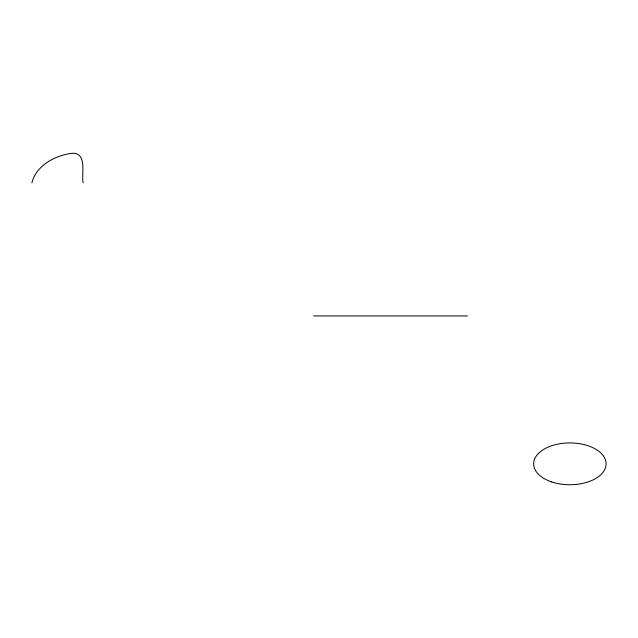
<?xml version="1.0" encoding="UTF-8"?>
<svg xmlns="http://www.w3.org/2000/svg" width="638" height="638" viewBox="0 0 638 638"><rect width="100%" height="100%" fill="white"/><g stroke="black" fill="none" stroke-linecap="round" stroke-linejoin="round"><path stroke-width="0.96" d="M31.9 182.827C36.151 165.33 55.953 154.835 72.892 153.248C87.366 153.216 81.257 174.397 83.131 182.827M313.697 315.938L467.399 315.938M551.758 481.953A36.23 20.918 0 0 0 606.1 463.842A36.23 20.918 0 0 0 551.758 445.723A36.23 20.918 0 0 0 551.758 481.953"/></g></svg>
